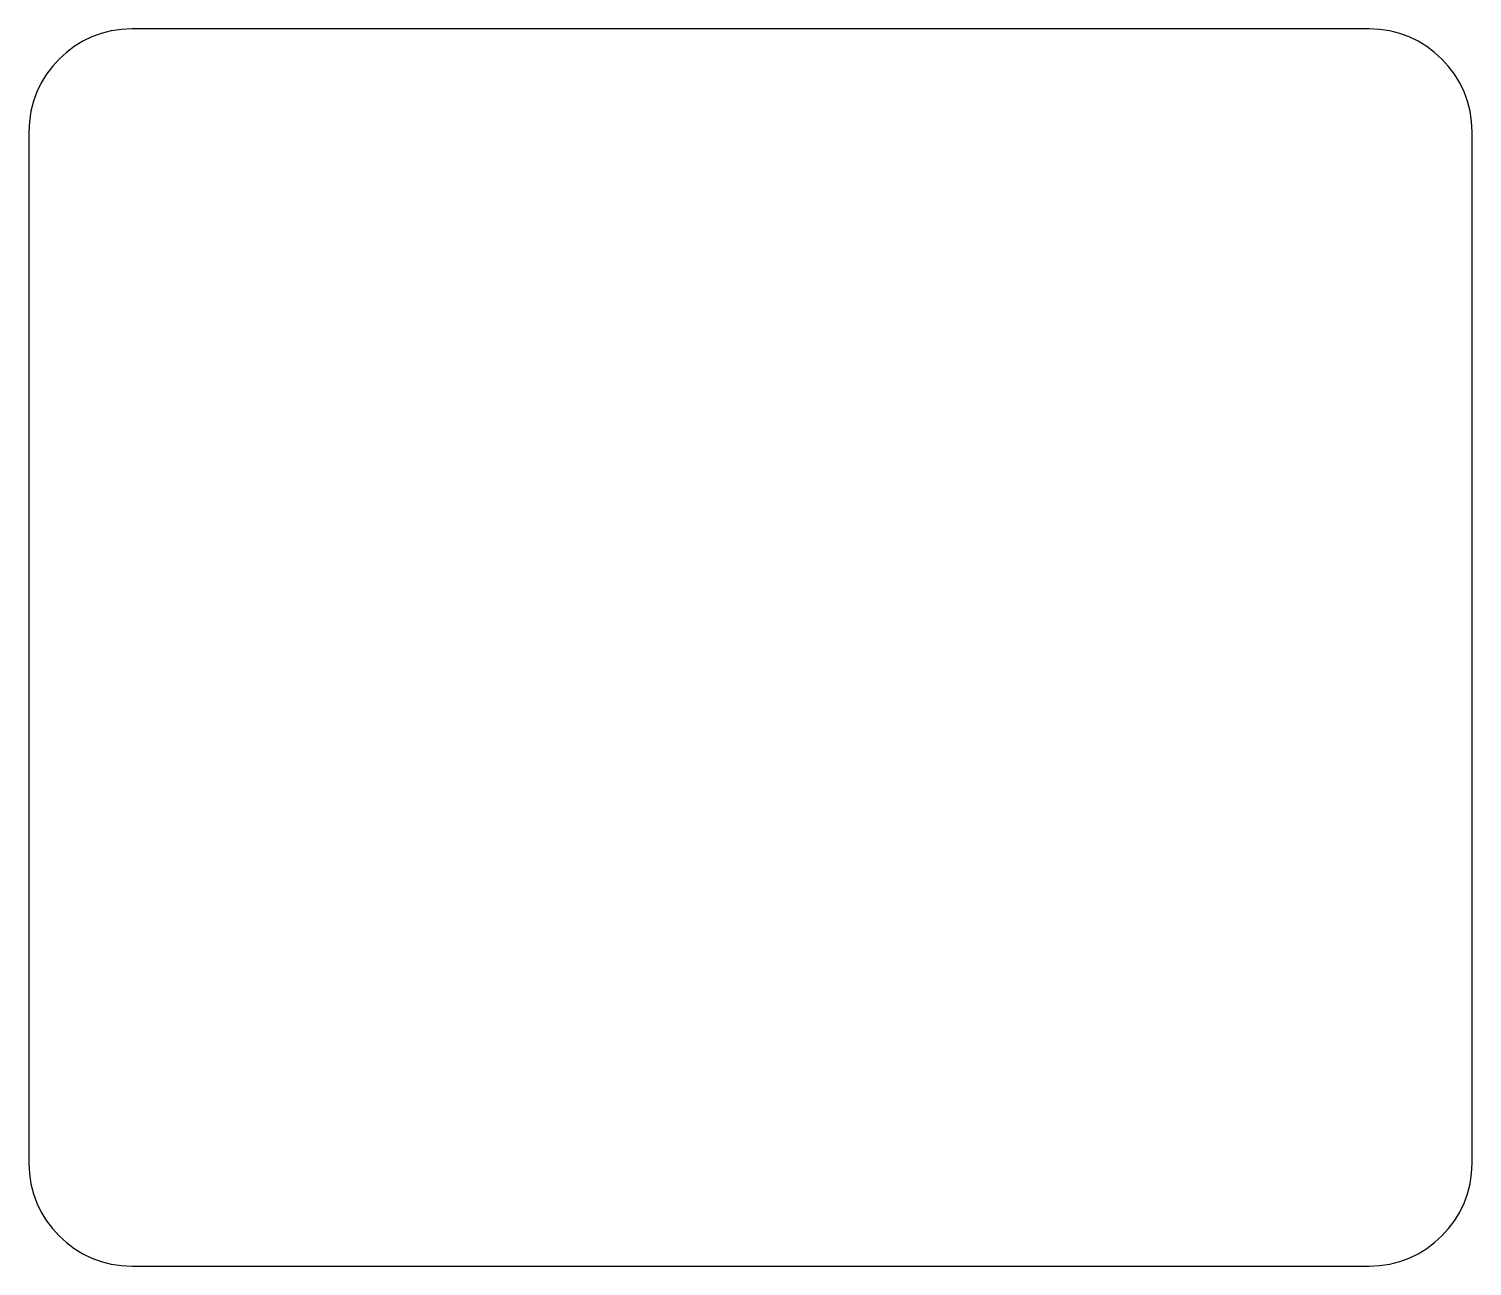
# Model space of a CAD drawing. Header units: millimetres. Extents: x -210 to 210, y 80 to 440.
import ezdxf

# ---------------------------------------------------------------- set-up
doc = ezdxf.new("R2010")
doc.units = ezdxf.units.MM

msp = doc.modelspace()

# ---------------------------------------------------------------- linework, layer by layer
for p, q in [((180, 440), (-180, 440)), ((-210, 410), (-210, 110)), ((210, 110), (210, 410)), ((-180, 80), (180, 80))]:
    msp.add_line(p, q)
for centre, start, end in [((-180, 410), 90, 180), ((180, 410), 0, 90), ((-180, 110), 180, 270), ((180, 110), -90, 0)]:
    msp.add_arc(centre, 30, start, end)

doc.saveas('drawing.dxf')
